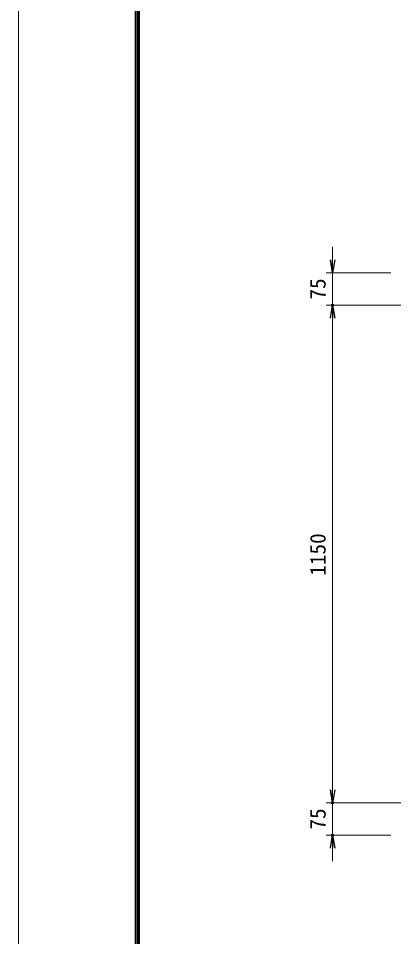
# Model space of a CAD drawing. Units: millimetres, scale not verified. Extents: x -4204 to 4196, y -2971 to 2969.
# Drawn here: x -4204 to -3337, y -1189 to 933 of the extents above; entities that cross this region are included whole.
import ezdxf
from ezdxf.enums import TextEntityAlignment as Align

# ---------------------------------------------------------------- set-up
doc = ezdxf.new("R2010")
doc.units = ezdxf.units.MM
doc.header["$LTSCALE"] = 10
doc.header["$PDMODE"] = 32
doc.header["$PDSIZE"] = 5
for name, color, linetype, lineweight in [('0-3_D-STR-DIM', 7, 'Continuous', 13), ('0-4_0', 7, 'Continuous', 25), ('0-5_DEFPOINTS', 8, 'Continuous', 25), ('0-D_D-TTL', 7, 'Continuous', 13)]:
    doc.layers.add(name, color=color, linetype=linetype, lineweight=lineweight)
doc.styles.add('ＭＳ ゴシック', font='')
doc.styles.get('ＭＳ ゴシック').set_extended_font_data('MS Gothic')

# ---------------------------------------------------------------- blocks, each defined once
blk = doc.blocks.new('_OPEN')
at = {"layer": '0-4_0'}
blk.add_line((0, 0), (-10, 0), dxfattribs=at)
blk.add_lwpolyline([(-10, 1.667), (0, 0), (-10, -1.667)], dxfattribs=at)

msp = doc.modelspace()

# ---------------------------------------------------------------- linework, layer by layer
at = {"layer": '0-3_D-STR-DIM'}
for p, q in [((-3477.95, 375.36), (-3477.95, 405.36)), ((-3342.95, 345.36), (-3492.95, 345.36)), ((-3477.95, 345.36), (-3477.95, 270.36)), ((-2546.95, 270.36), (-3492.95, 270.36)), ((-2546.95, 270.36), (-3492.95, 270.36)), ((-3477.95, 240.36), (-3477.95, 210.36)), ((-3477.95, 240.36), (-3477.95, -849.64)), ((-3477.95, -849.64), (-3477.95, -819.64)), ((-2546.95, -879.64), (-3492.95, -879.64)), ((-2546.95, -879.64), (-3492.95, -879.64)), ((-3477.95, -879.64), (-3477.95, -954.64)), ((-3342.95, -954.64), (-3492.95, -954.64)), ((-3477.95, -984.64), (-3477.95, -1014.64))]:
    msp.add_line(p, q, dxfattribs=at)
at = {"layer": '0-5_DEFPOINTS'}
for p in [(-3477.95, 270.36), (-3477.95, -879.64), (-3477.95, -954.64)]:
    msp.add_point(p, dxfattribs=at)
at = {"layer": '0-D_D-TTL', "color": 2}
msp.add_lwpolyline([(-4203.94, 2968.58), (4196.06, 2968.58), (4196.06, -2971.42), (-4203.94, -2971.42)], close=True, dxfattribs=at)
at = {"layer": '0-D_D-TTL'}
for points in [[(-3933.94, 2748.58), (3926.06, 2748.58), (3926.06, -2751.42), (-3933.94, -2751.42)], [(-3931.44, 2746.08), (3923.56, 2746.08), (3923.56, -2748.92), (-3931.44, -2748.92)], [(-3928.94, 2743.58), (3921.06, 2743.58), (3921.06, -2746.42), (-3928.94, -2746.42)], [(-3926.44, 2741.08), (3918.56, 2741.08), (3918.56, -2743.92), (-3926.44, -2743.92)], [(-3923.94, 2738.58), (3916.06, 2738.58), (3916.06, -2741.42), (-3923.94, -2741.42)]]:
    msp.add_lwpolyline(points, close=True, dxfattribs=at)

# ---------------------------------------------------------------- block references
at = {"layer": '0-3_D-STR-DIM', "xscale": 3, "yscale": 3}
for p, rotation in [((-3477.95, 345.36), 270), ((-3477.95, 270.36), 90), ((-3477.95, 270.36), 90), ((-3477.95, -879.64), 270), ((-3477.95, -879.64), 270), ((-3477.95, -954.64), 90)]:
    msp.add_blockref('_OPEN', p, dxfattribs=dict(at, rotation=rotation))

# ---------------------------------------------------------------- texts
at = {"layer": '0-3_D-STR-DIM', "style": 'ＭＳ ゴシック'}
for s, p in [('75', (-3483.01, 283.41)), ('1150', (-3483.01, -354.82)), ('75', (-3483.01, -941.59))]:
    msp.add_text(s, height=36.07, rotation=90, dxfattribs=at).set_placement(p, align=Align.BOTTOM_LEFT)

doc.saveas('drawing.dxf')
